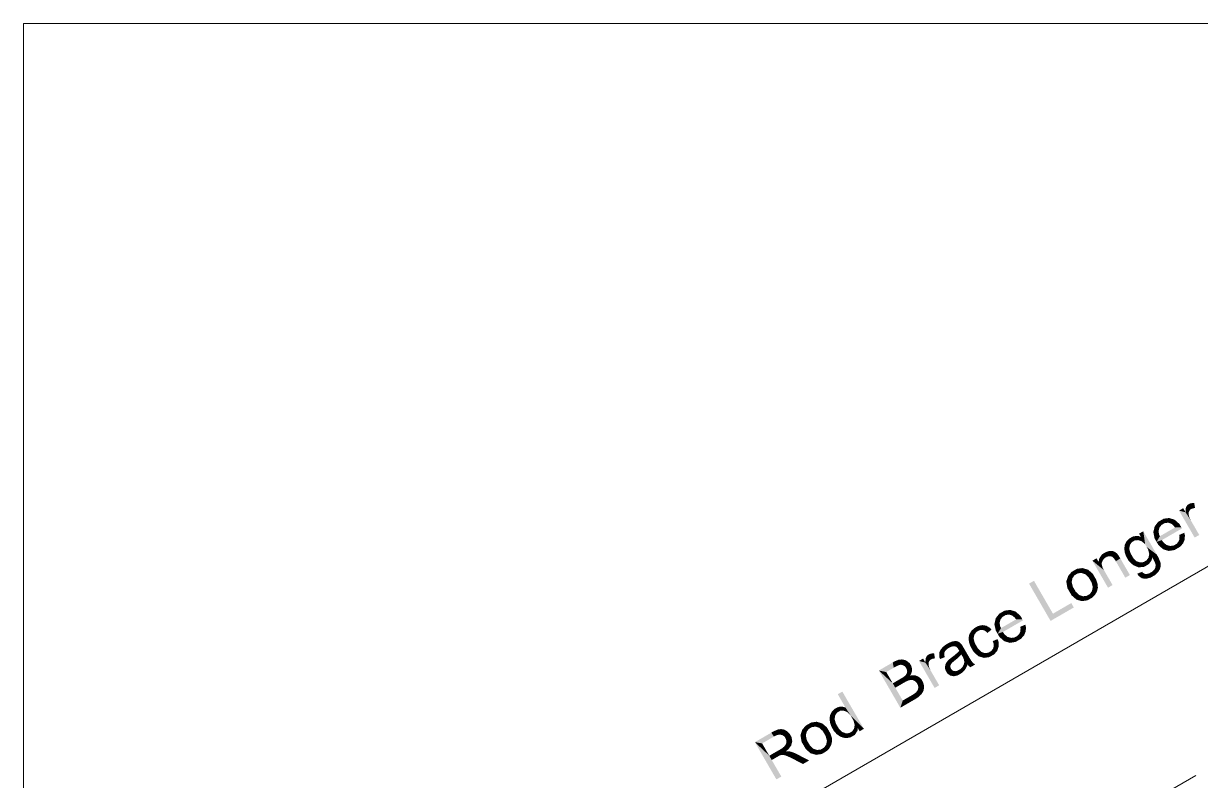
# Model space of a CAD drawing. Header units: millimetres. Extents: x 2 to 579, y 1 to 405.
# Drawn here: x 176.94 to 213.88, y 127.98 to 151.73 of the extents above; entities that cross this region are included whole.
import ezdxf

# ---------------------------------------------------------------- set-up
doc = ezdxf.new("R2010")
doc.units = ezdxf.units.MM
doc.linetypes.add('XKITLINE00', pattern=[0])
doc.layers.add('LinkedObject', color=7, linetype='Continuous', lineweight=0)

# ---------------------------------------------------------------- blocks, each defined once
blk = doc.blocks.new('*A4')
at = {"layer": 'LinkedObject'}
for points in [[(213.631, 136.69), (213.508, 136.65), (213.544, 136.671)], [(213.682, 136.689), (213.508, 136.65), (213.631, 136.69)], [(213.674, 136.527), (213.508, 136.65), (213.682, 136.689)], [(213.674, 136.527), (213.682, 136.689), (213.709, 136.527)], [(213.411, 136.396), (213.207, 136.45), (213.336, 136.525)], [(213.207, 136.45), (213.411, 136.396), (213.696, 135.603)], [(213.421, 136.542), (213.411, 136.396), (213.409, 136.456)], [(213.433, 136.568), (213.411, 136.396), (213.421, 136.542)], [(213.563, 136.483), (213.411, 136.396), (213.433, 136.568)], [(213.529, 136.445), (213.411, 136.396), (213.563, 136.483)], [(213.519, 136.42), (213.411, 136.396), (213.529, 136.445)], [(213.508, 136.395), (213.411, 136.396), (213.519, 136.42)], [(213.411, 136.396), (213.584, 136.129), (213.84, 135.686)], [(213.584, 136.129), (213.411, 136.396), (213.558, 136.175)], [(213.558, 136.175), (213.411, 136.396), (213.521, 136.266)], [(213.521, 136.266), (213.411, 136.396), (213.511, 136.311)], [(213.511, 136.311), (213.411, 136.396), (213.504, 136.34)], [(213.504, 136.34), (213.411, 136.396), (213.508, 136.395)], [(213.696, 135.603), (213.411, 136.396), (213.84, 135.686)], [(213.446, 136.594), (213.586, 136.497), (213.433, 136.568)], [(213.433, 136.568), (213.586, 136.497), (213.563, 136.483)], [(213.483, 136.635), (213.586, 136.497), (213.446, 136.594)], [(213.508, 136.65), (213.586, 136.497), (213.483, 136.635)], [(213.508, 136.65), (213.613, 136.512), (213.586, 136.497)], [(213.613, 136.512), (213.508, 136.65), (213.674, 136.527)], [(212.637, 136.146), (212.42, 135.863), (212.549, 136.096)], [(212.657, 136), (212.42, 135.863), (212.637, 136.146)], [(212.549, 136.096), (212.42, 135.863), (212.441, 135.954)], [(212.593, 135.919), (212.42, 135.863), (212.657, 136)], [(213.28, 135.921), (212.502, 135.468), (213.277, 135.928)], [(212.606, 135.647), (213.277, 135.928), (212.502, 135.468)], [(213.078, 135.919), (213.277, 135.928), (212.606, 135.647)], [(212.894, 136.217), (212.637, 136.146), (212.722, 136.195)], [(212.981, 136.191), (212.637, 136.146), (212.894, 136.217)], [(212.874, 136.07), (212.637, 136.146), (212.981, 136.191)], [(212.637, 136.146), (212.761, 136.06), (212.706, 136.029)], [(212.761, 136.06), (212.637, 136.146), (212.874, 136.07)], [(212.657, 136), (212.637, 136.146), (212.706, 136.029)], [(212.874, 136.07), (212.981, 136.191), (212.932, 136.048)], [(212.981, 136.191), (212.969, 136.035), (212.932, 136.048)], [(212.969, 136.035), (212.981, 136.191), (213.043, 135.97)], [(213.216, 136.032), (212.981, 136.191), (213.068, 136.164)], [(213.043, 135.97), (212.981, 136.191), (213.216, 136.032)], [(213.043, 135.97), (213.216, 136.032), (213.078, 135.919)], [(213.277, 135.928), (213.078, 135.919), (213.216, 136.032)], [(211.638, 135.569), (211.725, 135.46), (211.556, 135.484)], [(211.694, 135.601), (211.725, 135.46), (211.638, 135.569)], [(211.928, 135.655), (211.694, 135.601), (211.769, 135.644)], [(212.011, 135.622), (211.694, 135.601), (211.928, 135.655)], [(211.927, 135.524), (211.694, 135.601), (212.011, 135.622)], [(211.694, 135.601), (211.821, 135.516), (211.773, 135.488)], [(211.821, 135.516), (211.694, 135.601), (211.927, 135.524)], [(211.725, 135.46), (211.694, 135.601), (211.773, 135.488)], [(211.927, 135.524), (212.011, 135.622), (211.984, 135.505)], [(212.084, 135.802), (212.011, 135.622), (211.952, 135.725)], [(211.984, 135.505), (212.011, 135.622), (212.042, 135.485)], [(212.144, 135.388), (212.011, 135.622), (212.084, 135.802)], [(212.042, 135.485), (212.011, 135.622), (212.144, 135.388)], [(212.189, 135.31), (212.084, 135.802), (212.507, 135.07)], [(212.144, 135.388), (212.084, 135.802), (212.189, 135.31)], [(212.42, 135.863), (212.44, 135.575), (212.399, 135.773)], [(212.578, 135.867), (212.42, 135.863), (212.593, 135.919)], [(212.42, 135.863), (212.578, 135.867), (212.564, 135.814)], [(212.564, 135.814), (212.44, 135.575), (212.42, 135.863)], [(212.578, 135.704), (212.44, 135.575), (212.564, 135.814)], [(212.44, 135.575), (212.578, 135.704), (212.606, 135.647)], [(212.606, 135.647), (212.502, 135.468), (212.44, 135.575)], [(213.291, 135.902), (212.502, 135.468), (213.28, 135.921)], [(213.298, 135.889), (212.502, 135.468), (213.291, 135.902)], [(212.666, 135.524), (212.502, 135.468), (213.298, 135.889)], [(213.37, 135.754), (213.221, 135.632), (213.211, 135.687)], [(213.215, 135.54), (213.37, 135.754), (213.384, 135.541)], [(213.221, 135.632), (213.37, 135.754), (213.215, 135.54)], [(213.384, 135.541), (213.37, 135.754), (213.39, 135.679)], [(211.505, 135.38), (211.655, 135.316), (211.487, 135.264)], [(211.487, 135.264), (211.655, 135.316), (211.495, 135.201)], [(211.495, 135.201), (211.655, 135.316), (211.644, 135.258)], [(211.644, 135.258), (211.581, 134.951), (211.495, 135.201)], [(211.495, 135.201), (211.581, 134.951), (211.503, 135.137)], [(211.666, 135.374), (211.505, 135.38), (211.531, 135.432)], [(211.655, 135.316), (211.505, 135.38), (211.666, 135.374)], [(211.556, 135.484), (211.725, 135.46), (211.531, 135.432)], [(211.531, 135.432), (211.725, 135.46), (211.666, 135.374)], [(211.678, 135.123), (211.581, 134.951), (211.644, 135.258)], [(212.189, 135.31), (212.507, 135.07), (212.236, 135.229)], [(212.236, 135.229), (212.507, 135.07), (212.271, 135.091)], [(212.711, 135.456), (212.502, 135.468), (212.666, 135.524)], [(212.502, 135.468), (212.796, 135.21), (212.562, 135.365)], [(212.711, 135.456), (212.796, 135.21), (212.502, 135.468)], [(212.562, 135.365), (212.796, 135.21), (212.709, 135.236)], [(212.812, 135.372), (212.796, 135.21), (212.711, 135.456)], [(212.796, 135.21), (212.812, 135.372), (212.883, 135.185)], [(212.869, 135.356), (212.883, 135.185), (212.812, 135.372)], [(212.925, 135.339), (212.883, 135.185), (212.869, 135.356)], [(212.925, 135.339), (213.156, 135.266), (212.883, 135.185)], [(212.883, 135.185), (213.156, 135.266), (213.064, 135.212)], [(213.035, 135.353), (213.156, 135.266), (212.925, 135.339)], [(213.088, 135.384), (213.156, 135.266), (213.035, 135.353)], [(213.128, 135.407), (213.156, 135.266), (213.088, 135.384)], [(213.128, 135.407), (213.357, 135.478), (213.156, 135.266)], [(213.183, 135.467), (213.357, 135.478), (213.128, 135.407)], [(213.156, 135.266), (213.357, 135.478), (213.23, 135.309)], [(213.199, 135.503), (213.384, 135.541), (213.183, 135.467)], [(213.357, 135.478), (213.183, 135.467), (213.384, 135.541)], [(213.215, 135.54), (213.384, 135.541), (213.199, 135.503)], [(213.23, 135.309), (213.357, 135.478), (213.33, 135.414)], [(210.686, 134.833), (210.487, 134.878), (210.617, 134.953)], [(210.487, 134.878), (210.853, 134.577), (210.977, 134.031)], [(210.853, 134.577), (210.487, 134.878), (210.806, 134.658)], [(210.775, 134.788), (210.487, 134.878), (210.686, 134.833)], [(210.806, 134.658), (210.487, 134.878), (210.775, 134.788)], [(210.692, 134.93), (210.808, 134.885), (210.686, 134.833)], [(210.686, 134.833), (210.808, 134.885), (210.775, 134.788)], [(210.875, 135.128), (210.692, 134.93), (210.787, 135.077)], [(210.87, 134.959), (210.692, 134.93), (210.875, 135.128)], [(210.808, 134.885), (210.692, 134.93), (210.87, 134.959)], [(210.87, 134.959), (210.875, 135.128), (210.915, 134.986)], [(210.913, 135.15), (211.001, 135.018), (210.875, 135.128)], [(210.875, 135.128), (211.001, 135.018), (210.944, 135.002)], [(210.915, 134.986), (210.875, 135.128), (210.944, 135.002)], [(210.991, 135.176), (211.001, 135.018), (210.913, 135.15)], [(211.031, 135.181), (211.001, 135.018), (210.991, 135.176)], [(211.001, 135.018), (211.031, 135.181), (211.03, 135.018)], [(211.031, 135.181), (211.059, 135.017), (211.03, 135.018)], [(211.14, 135.177), (211.031, 135.181), (211.071, 135.186)], [(211.168, 135.164), (211.031, 135.181), (211.14, 135.177)], [(211.109, 134.999), (211.031, 135.181), (211.168, 135.164)], [(211.059, 135.017), (211.031, 135.181), (211.109, 134.999)], [(211.168, 135.164), (211.129, 134.982), (211.109, 134.999)], [(211.197, 135.151), (211.129, 134.982), (211.168, 135.164)], [(211.25, 135.111), (211.129, 134.982), (211.197, 135.151)], [(211.129, 134.982), (211.25, 135.111), (211.15, 134.965)], [(211.15, 134.965), (211.25, 135.111), (211.274, 135.084)], [(211.274, 135.084), (211.197, 134.905), (211.15, 134.965)], [(211.29, 135.066), (211.197, 134.905), (211.274, 135.084)], [(211.334, 134.999), (211.197, 134.905), (211.29, 135.066)], [(211.334, 134.999), (211.222, 134.861), (211.197, 134.905)], [(211.363, 134.949), (211.222, 134.861), (211.334, 134.999)], [(211.222, 134.861), (211.363, 134.949), (211.52, 134.345)], [(211.52, 134.345), (211.363, 134.949), (211.664, 134.428)], [(211.503, 135.137), (211.581, 134.951), (211.546, 135.012)], [(211.581, 134.951), (211.678, 135.123), (211.722, 135.047)], [(211.77, 134.964), (211.581, 134.951), (211.722, 135.047)], [(211.77, 134.964), (211.851, 134.704), (211.581, 134.951)], [(211.581, 134.951), (211.851, 134.704), (211.631, 134.863)], [(211.631, 134.863), (211.851, 134.704), (211.767, 134.74)], [(211.873, 134.861), (211.851, 134.704), (211.77, 134.964)], [(211.851, 134.704), (211.873, 134.861), (211.928, 134.842)], [(211.983, 134.823), (211.851, 134.704), (211.928, 134.842)], [(211.983, 134.823), (212.194, 134.734), (211.851, 134.704)], [(212.088, 134.833), (212.194, 134.734), (211.983, 134.823)], [(212.194, 134.734), (212.088, 134.833), (212.138, 134.861)], [(212.187, 134.89), (212.194, 134.734), (212.138, 134.861)], [(212.363, 134.981), (212.187, 134.89), (212.248, 134.976)], [(212.349, 134.898), (212.187, 134.89), (212.363, 134.981)], [(212.264, 134.775), (212.187, 134.89), (212.349, 134.898)], [(212.194, 134.734), (212.187, 134.89), (212.264, 134.775)], [(212.26, 135.033), (212.363, 134.981), (212.248, 134.976)], [(212.271, 135.091), (212.363, 134.981), (212.26, 135.033)], [(212.271, 135.091), (212.507, 135.07), (212.363, 134.981)], [(212.507, 135.07), (212.404, 134.911), (212.363, 134.981)], [(212.564, 134.971), (212.404, 134.911), (212.507, 135.07)], [(212.404, 134.911), (212.564, 134.971), (212.452, 134.816)], [(212.452, 134.816), (212.564, 134.971), (212.625, 134.819)], [(212.452, 134.816), (212.625, 134.819), (212.459, 134.791)], [(212.459, 134.791), (212.625, 134.819), (212.47, 134.75)], [(212.47, 134.75), (212.625, 134.819), (212.629, 134.767)], [(209.912, 134.571), (209.7, 134.323), (209.833, 134.526)], [(209.927, 134.421), (209.7, 134.323), (209.912, 134.571)], [(209.833, 134.526), (209.7, 134.323), (209.728, 134.402)], [(210.175, 134.647), (209.912, 134.571), (209.999, 134.622)], [(210.263, 134.622), (209.912, 134.571), (210.175, 134.647)], [(210.146, 134.493), (209.912, 134.571), (210.263, 134.622)], [(209.912, 134.571), (210.034, 134.483), (209.981, 134.452)], [(210.034, 134.483), (209.912, 134.571), (210.146, 134.493)], [(209.927, 134.421), (209.912, 134.571), (209.981, 134.452)], [(210.146, 134.493), (210.263, 134.622), (210.205, 134.473)], [(210.263, 134.622), (210.264, 134.454), (210.205, 134.473)], [(210.498, 134.47), (210.263, 134.622), (210.351, 134.596)], [(210.556, 134.369), (210.263, 134.622), (210.498, 134.47)], [(210.368, 134.355), (210.263, 134.622), (210.556, 134.369)], [(210.264, 134.454), (210.263, 134.622), (210.368, 134.355)], [(210.977, 134.031), (210.853, 134.577), (211.12, 134.114)], [(211.851, 134.704), (212.194, 134.734), (211.935, 134.669)], [(212.071, 134.501), (211.897, 134.471), (212.048, 134.53)], [(211.897, 134.471), (212.071, 134.501), (211.935, 134.402)], [(211.935, 134.669), (212.194, 134.734), (212.106, 134.684)], [(211.935, 134.402), (212.071, 134.501), (212.039, 134.325)], [(212.039, 134.325), (212.071, 134.501), (212.106, 134.318)], [(212.106, 134.318), (212.071, 134.501), (212.123, 134.468)], [(212.151, 134.465), (212.106, 134.318), (212.123, 134.468)], [(212.189, 134.461), (212.106, 134.318), (212.151, 134.465)], [(212.189, 134.461), (212.39, 134.391), (212.106, 134.318)], [(212.273, 134.483), (212.39, 134.391), (212.189, 134.461)], [(212.39, 134.391), (212.273, 134.483), (212.32, 134.509)], [(212.369, 134.538), (212.39, 134.391), (212.32, 134.509)], [(212.435, 134.602), (212.576, 134.563), (212.369, 134.538)], [(212.369, 134.538), (212.576, 134.563), (212.39, 134.391)], [(212.39, 134.391), (212.576, 134.563), (212.453, 134.428)], [(212.576, 134.563), (212.435, 134.602), (212.45, 134.638)], [(212.466, 134.673), (212.576, 134.563), (212.45, 134.638)], [(212.453, 134.428), (212.576, 134.563), (212.547, 134.514)], [(212.629, 134.767), (212.466, 134.673), (212.47, 134.75)], [(212.632, 134.714), (212.466, 134.673), (212.629, 134.767)], [(212.606, 134.612), (212.466, 134.673), (212.632, 134.714)], [(212.576, 134.563), (212.466, 134.673), (212.606, 134.612)], [(208.653, 134.247), (209.174, 132.989), (208.499, 134.158)], [(209.249, 133.216), (209.174, 132.989), (208.653, 134.247)], [(209.7, 134.323), (209.771, 133.899), (209.668, 134.229)], [(209.668, 134.229), (209.771, 133.899), (209.703, 134.017)], [(209.861, 134.329), (209.7, 134.323), (209.927, 134.421)], [(209.7, 134.323), (209.861, 134.329), (209.849, 134.268)], [(209.837, 134.208), (209.771, 133.899), (209.7, 134.323)], [(209.837, 134.208), (209.7, 134.323), (209.849, 134.268)], [(209.871, 134.066), (209.771, 133.899), (209.837, 134.208)], [(210.368, 134.355), (210.556, 134.369), (210.413, 134.277)], [(210.556, 134.369), (210.462, 134.194), (210.413, 134.277)], [(210.462, 134.194), (210.556, 134.369), (210.498, 134.049)], [(210.656, 134.084), (210.486, 133.988), (210.498, 134.049)], [(210.659, 134.023), (210.486, 133.988), (210.656, 134.084)], [(210.498, 134.049), (210.556, 134.369), (210.656, 134.084)], [(210.653, 134.145), (210.556, 134.369), (210.604, 134.288)], [(210.656, 134.084), (210.556, 134.369), (210.653, 134.145)], [(212.106, 134.318), (212.39, 134.391), (212.172, 134.311)], [(212.172, 134.311), (212.39, 134.391), (212.314, 134.347)], [(209.771, 133.899), (209.871, 134.066), (209.918, 133.984)], [(209.965, 133.903), (209.771, 133.899), (209.918, 133.984)], [(209.965, 133.903), (210.07, 133.634), (209.771, 133.899)], [(209.771, 133.899), (210.07, 133.634), (209.833, 133.792)], [(209.833, 133.792), (210.07, 133.634), (209.983, 133.66)], [(210.071, 133.802), (210.07, 133.634), (209.965, 133.903)], [(210.07, 133.634), (210.071, 133.802), (210.13, 133.782)], [(210.189, 133.762), (210.07, 133.634), (210.13, 133.782)], [(210.189, 133.762), (210.423, 133.686), (210.07, 133.634)], [(210.301, 133.773), (210.423, 133.686), (210.189, 133.762)], [(210.423, 133.686), (210.301, 133.773), (210.355, 133.804)], [(210.408, 133.835), (210.423, 133.686), (210.355, 133.804)], [(210.598, 133.856), (210.408, 133.835), (210.474, 133.927)], [(210.566, 133.803), (210.408, 133.835), (210.598, 133.856)], [(210.479, 133.718), (210.408, 133.835), (210.566, 133.803)], [(210.423, 133.686), (210.408, 133.835), (210.479, 133.718)], [(210.486, 133.988), (210.629, 133.909), (210.474, 133.927)], [(210.474, 133.927), (210.629, 133.909), (210.598, 133.856)], [(210.629, 133.909), (210.486, 133.988), (210.659, 134.023)], [(209.174, 132.989), (209.249, 133.216), (209.904, 133.411)], [(209.904, 133.411), (209.249, 133.216), (209.824, 133.549)], [(210.07, 133.634), (210.423, 133.686), (210.158, 133.609)], [(210.158, 133.609), (210.423, 133.686), (210.334, 133.635)], [(207.432, 132.98), (207.452, 132.692), (207.411, 132.89)], [(207.648, 133.263), (207.432, 132.98), (207.561, 133.212)], [(207.668, 133.117), (207.432, 132.98), (207.648, 133.263)], [(207.561, 133.212), (207.432, 132.98), (207.452, 133.071)], [(207.604, 133.036), (207.432, 132.98), (207.668, 133.117)], [(207.59, 132.983), (207.432, 132.98), (207.604, 133.036)], [(207.432, 132.98), (207.59, 132.983), (207.575, 132.931)], [(207.575, 132.931), (207.452, 132.692), (207.432, 132.98)], [(208.292, 133.038), (207.513, 132.585), (208.288, 133.044)], [(207.618, 132.763), (208.288, 133.044), (207.513, 132.585)], [(208.302, 133.019), (207.513, 132.585), (208.292, 133.038)], [(208.309, 133.006), (207.513, 132.585), (208.302, 133.019)], [(207.678, 132.641), (207.513, 132.585), (208.309, 133.006)], [(208.09, 133.036), (208.288, 133.044), (207.618, 132.763)], [(207.905, 133.334), (207.648, 133.263), (207.733, 133.312)], [(207.992, 133.308), (207.648, 133.263), (207.905, 133.334)], [(207.885, 133.187), (207.648, 133.263), (207.992, 133.308)], [(207.648, 133.263), (207.772, 133.177), (207.718, 133.145)], [(207.772, 133.177), (207.648, 133.263), (207.885, 133.187)], [(207.668, 133.117), (207.648, 133.263), (207.718, 133.145)], [(207.885, 133.187), (207.992, 133.308), (207.943, 133.165)], [(207.992, 133.308), (207.981, 133.151), (207.943, 133.165)], [(207.981, 133.151), (207.992, 133.308), (208.054, 133.087)], [(208.227, 133.149), (207.992, 133.308), (208.08, 133.281)], [(208.054, 133.087), (207.992, 133.308), (208.227, 133.149)], [(208.054, 133.087), (208.227, 133.149), (208.09, 133.036)], [(208.288, 133.044), (208.09, 133.036), (208.227, 133.149)], [(206.782, 132.553), (206.624, 132.568), (206.655, 132.62)], [(206.687, 132.673), (206.847, 132.642), (206.655, 132.62)], [(206.655, 132.62), (206.847, 132.642), (206.782, 132.553)], [(206.773, 132.757), (206.847, 132.642), (206.687, 132.673)], [(206.827, 132.788), (206.847, 132.642), (206.773, 132.757)], [(207.029, 132.858), (206.827, 132.788), (206.896, 132.828)], [(207.093, 132.849), (206.827, 132.788), (207.029, 132.858)], [(207.011, 132.708), (206.827, 132.788), (207.093, 132.849)], [(206.827, 132.788), (206.937, 132.694), (206.901, 132.674)], [(206.937, 132.694), (206.827, 132.788), (207.011, 132.708)], [(206.847, 132.642), (206.827, 132.788), (206.901, 132.674)], [(207.011, 132.708), (207.093, 132.849), (207.048, 132.701)], [(207.093, 132.849), (207.086, 132.694), (207.048, 132.701)], [(207.086, 132.694), (207.093, 132.849), (207.158, 132.65)], [(207.271, 132.772), (207.093, 132.849), (207.157, 132.839)], [(207.32, 132.715), (207.093, 132.849), (207.271, 132.772)], [(207.158, 132.65), (207.093, 132.849), (207.32, 132.715)], [(207.158, 132.65), (207.32, 132.715), (207.193, 132.613)], [(207.589, 132.821), (207.452, 132.692), (207.575, 132.931)], [(207.452, 132.692), (207.589, 132.821), (207.618, 132.763)], [(207.618, 132.763), (207.513, 132.585), (207.452, 132.692)], [(207.722, 132.573), (207.513, 132.585), (207.678, 132.641)], [(208.21, 132.62), (208.395, 132.658), (208.194, 132.583)], [(208.368, 132.594), (208.194, 132.583), (208.395, 132.658)], [(208.226, 132.657), (208.395, 132.658), (208.21, 132.62)], [(208.382, 132.871), (208.232, 132.749), (208.222, 132.804)], [(208.226, 132.657), (208.382, 132.871), (208.395, 132.658)], [(208.232, 132.749), (208.382, 132.871), (208.226, 132.657)], [(208.395, 132.658), (208.382, 132.871), (208.402, 132.796)], [(205.881, 132.242), (205.761, 132.132), (205.794, 132.171)], [(205.933, 132.113), (205.761, 132.132), (205.881, 132.242)], [(205.936, 132.273), (206.038, 132.173), (205.881, 132.242)], [(205.933, 132.113), (205.881, 132.242), (205.984, 132.142)], [(205.984, 132.142), (205.881, 132.242), (206.038, 132.173)], [(206.127, 132.349), (205.936, 132.273), (206.086, 132.343)], [(206.133, 132.196), (205.936, 132.273), (206.127, 132.349)], [(206.086, 132.343), (205.936, 132.273), (205.99, 132.304)], [(206.038, 132.173), (205.936, 132.273), (206.133, 132.196)], [(206.236, 132.353), (206.127, 132.349), (206.168, 132.356)], [(206.264, 132.343), (206.127, 132.349), (206.236, 132.353)], [(206.133, 132.196), (206.127, 132.349), (206.175, 132.188)], [(206.175, 132.188), (206.127, 132.349), (206.206, 132.181)], [(206.127, 132.349), (206.262, 132.131), (206.206, 132.181)], [(206.264, 132.343), (206.262, 132.131), (206.127, 132.349)], [(206.291, 132.333), (206.262, 132.131), (206.264, 132.343)], [(206.341, 132.297), (206.262, 132.131), (206.291, 132.333)], [(206.365, 132.271), (206.262, 132.131), (206.341, 132.297)], [(206.262, 132.131), (206.365, 132.271), (206.379, 132.255)], [(206.262, 132.131), (206.379, 132.255), (206.287, 132.088)], [(206.287, 132.088), (206.379, 132.255), (206.289, 132.084)], [(206.289, 132.084), (206.379, 132.255), (206.299, 132.065)], [(206.299, 132.065), (206.379, 132.255), (206.308, 132.05)], [(206.308, 132.05), (206.379, 132.255), (206.373, 131.938)], [(206.421, 132.191), (206.373, 131.938), (206.379, 132.255)], [(206.624, 132.568), (206.77, 132.494), (206.6, 132.451)], [(206.6, 132.451), (206.77, 132.494), (206.607, 132.386)], [(206.607, 132.386), (206.77, 132.494), (206.759, 132.436)], [(206.759, 132.436), (206.7, 132.12), (206.607, 132.386)], [(206.607, 132.386), (206.7, 132.12), (206.614, 132.322)], [(206.614, 132.322), (206.7, 132.12), (206.66, 132.189)], [(206.77, 132.494), (206.624, 132.568), (206.782, 132.553)], [(206.796, 132.293), (206.7, 132.12), (206.759, 132.436)], [(206.7, 132.12), (206.796, 132.293), (206.845, 132.209)], [(207.51, 132.418), (207.382, 132.296), (207.358, 132.355)], [(207.382, 132.296), (207.51, 132.418), (207.392, 132.196)], [(207.392, 132.196), (207.51, 132.418), (207.524, 132.121)], [(207.548, 132.19), (207.51, 132.418), (207.541, 132.338)], [(207.524, 132.121), (207.51, 132.418), (207.548, 132.19)], [(207.513, 132.585), (207.807, 132.327), (207.573, 132.482)], [(207.722, 132.573), (207.807, 132.327), (207.513, 132.585)], [(207.573, 132.482), (207.807, 132.327), (207.72, 132.353)], [(207.823, 132.489), (207.807, 132.327), (207.722, 132.573)], [(207.807, 132.327), (207.823, 132.489), (207.895, 132.301)], [(207.88, 132.473), (207.895, 132.301), (207.823, 132.489)], [(207.937, 132.456), (207.895, 132.301), (207.88, 132.473)], [(207.937, 132.456), (208.168, 132.383), (207.895, 132.301)], [(207.895, 132.301), (208.168, 132.383), (208.075, 132.329)], [(208.047, 132.47), (208.168, 132.383), (207.937, 132.456)], [(208.1, 132.501), (208.168, 132.383), (208.047, 132.47)], [(208.139, 132.524), (208.168, 132.383), (208.1, 132.501)], [(208.139, 132.524), (208.368, 132.594), (208.168, 132.383)], [(208.194, 132.583), (208.368, 132.594), (208.139, 132.524)], [(208.168, 132.383), (208.368, 132.594), (208.241, 132.425)], [(208.241, 132.425), (208.368, 132.594), (208.342, 132.531)], [(205.284, 131.877), (205.425, 131.78), (205.271, 131.851)], [(205.321, 131.918), (205.425, 131.78), (205.284, 131.877)], [(205.346, 131.932), (205.425, 131.78), (205.321, 131.918)], [(205.469, 131.973), (205.346, 131.932), (205.382, 131.953)], [(205.52, 131.971), (205.346, 131.932), (205.469, 131.973)], [(205.512, 131.81), (205.346, 131.932), (205.52, 131.971)], [(205.346, 131.932), (205.451, 131.795), (205.425, 131.78)], [(205.451, 131.795), (205.346, 131.932), (205.512, 131.81)], [(205.512, 131.81), (205.52, 131.971), (205.547, 131.81)], [(205.684, 131.974), (205.705, 131.792), (205.678, 131.933)], [(205.678, 131.933), (205.705, 131.792), (205.688, 131.842)], [(205.855, 132.02), (205.684, 131.974), (205.869, 132.052)], [(205.689, 132.014), (205.869, 132.052), (205.684, 131.974)], [(205.841, 131.989), (205.684, 131.974), (205.855, 132.02)], [(205.841, 131.989), (205.705, 131.792), (205.684, 131.974)], [(205.728, 132.093), (205.869, 132.052), (205.689, 132.014)], [(205.841, 131.906), (205.705, 131.792), (205.841, 131.989)], [(205.705, 131.792), (205.841, 131.906), (205.856, 131.854)], [(205.761, 132.132), (205.869, 132.052), (205.728, 132.093)], [(205.869, 132.052), (205.761, 132.132), (205.933, 132.113)], [(206.161, 131.913), (206.242, 131.805), (206.081, 131.853)], [(206.275, 132.012), (206.373, 131.938), (206.161, 131.913)], [(206.161, 131.913), (206.373, 131.938), (206.242, 131.805)], [(206.242, 131.805), (206.373, 131.938), (206.343, 131.9)], [(206.308, 132.05), (206.373, 131.938), (206.275, 132.012)], [(206.448, 132.143), (206.373, 131.938), (206.421, 132.191)], [(206.448, 132.143), (206.403, 131.885), (206.373, 131.938)], [(206.559, 131.951), (206.403, 131.885), (206.448, 132.143)], [(206.559, 131.951), (206.43, 131.838), (206.403, 131.885)], [(206.43, 131.838), (206.559, 131.951), (206.46, 131.759)], [(206.46, 131.759), (206.559, 131.951), (206.617, 131.851)], [(206.894, 132.124), (206.7, 132.12), (206.845, 132.209)], [(206.894, 132.124), (206.994, 131.856), (206.7, 132.12)], [(206.7, 132.12), (206.994, 131.856), (206.761, 132.014)], [(206.761, 132.014), (206.994, 131.856), (206.908, 131.882)], [(206.998, 132.019), (206.994, 131.856), (206.894, 132.124)], [(206.994, 131.856), (206.998, 132.019), (207.053, 131.999)], [(207.108, 131.979), (206.994, 131.856), (207.053, 131.999)], [(207.108, 131.979), (207.338, 131.903), (206.994, 131.856)], [(206.994, 131.856), (207.338, 131.903), (207.079, 131.829)], [(207.079, 131.829), (207.338, 131.903), (207.251, 131.853)], [(207.216, 131.99), (207.338, 131.903), (207.108, 131.979)], [(207.338, 131.903), (207.216, 131.99), (207.268, 132.02)], [(207.31, 132.045), (207.338, 131.903), (207.268, 132.02)], [(207.31, 132.045), (207.524, 132.121), (207.338, 131.903)], [(207.366, 132.111), (207.524, 132.121), (207.31, 132.045)], [(207.338, 131.903), (207.524, 132.121), (207.407, 131.943)], [(207.524, 132.121), (207.366, 132.111), (207.379, 132.154)], [(207.392, 132.196), (207.524, 132.121), (207.379, 132.154)], [(207.407, 131.943), (207.524, 132.121), (207.5, 132.052)], [(204.252, 131.52), (203.784, 131.433), (204.222, 131.687)], [(204.018, 131.384), (203.784, 131.433), (204.252, 131.52)], [(204.289, 131.725), (204.409, 131.599), (204.222, 131.687)], [(204.222, 131.687), (204.409, 131.599), (204.315, 131.556)], [(204.252, 131.52), (204.222, 131.687), (204.315, 131.556)], [(204.407, 131.77), (204.409, 131.599), (204.289, 131.725)], [(204.47, 131.613), (204.407, 131.77), (204.458, 131.775)], [(204.409, 131.599), (204.407, 131.77), (204.439, 131.606)], [(204.439, 131.606), (204.407, 131.77), (204.47, 131.613)], [(204.509, 131.781), (204.527, 131.606), (204.458, 131.775)], [(204.458, 131.775), (204.527, 131.606), (204.47, 131.613)], [(204.604, 131.763), (204.527, 131.606), (204.509, 131.781)], [(204.648, 131.739), (204.527, 131.606), (204.604, 131.763)], [(204.527, 131.606), (204.648, 131.739), (204.554, 131.592)], [(204.648, 131.739), (204.581, 131.578), (204.554, 131.592)], [(204.581, 131.578), (204.648, 131.739), (204.625, 131.535)], [(204.625, 131.535), (204.648, 131.739), (204.783, 131.612)], [(204.783, 131.612), (204.641, 131.506), (204.625, 131.535)], [(204.641, 131.506), (204.783, 131.612), (204.659, 131.475)], [(204.76, 131.652), (204.648, 131.739), (204.692, 131.716)], [(204.783, 131.612), (204.648, 131.739), (204.76, 131.652)], [(204.659, 131.475), (204.783, 131.612), (204.674, 131.415)], [(204.674, 131.415), (204.783, 131.612), (204.824, 131.447)], [(204.825, 131.492), (204.783, 131.612), (204.804, 131.574)], [(204.824, 131.447), (204.783, 131.612), (204.825, 131.492)], [(205.249, 131.679), (205.045, 131.733), (205.174, 131.808)], [(205.045, 131.733), (205.249, 131.679), (205.534, 130.886)], [(205.259, 131.824), (205.249, 131.679), (205.248, 131.739)], [(205.271, 131.851), (205.249, 131.679), (205.259, 131.824)], [(205.401, 131.766), (205.249, 131.679), (205.271, 131.851)], [(205.367, 131.728), (205.249, 131.679), (205.401, 131.766)], [(205.357, 131.703), (205.249, 131.679), (205.367, 131.728)], [(205.346, 131.678), (205.249, 131.679), (205.357, 131.703)], [(205.249, 131.679), (205.422, 131.412), (205.678, 130.969)], [(205.422, 131.412), (205.249, 131.679), (205.396, 131.458)], [(205.396, 131.458), (205.249, 131.679), (205.359, 131.548)], [(205.359, 131.548), (205.249, 131.679), (205.349, 131.593)], [(205.349, 131.593), (205.249, 131.679), (205.343, 131.623)], [(205.343, 131.623), (205.249, 131.679), (205.346, 131.678)], [(205.534, 130.886), (205.249, 131.679), (205.678, 130.969)], [(205.271, 131.851), (205.425, 131.78), (205.401, 131.766)], [(205.876, 131.622), (206.032, 131.568), (205.863, 131.56)], [(205.863, 131.526), (206.032, 131.568), (206.031, 131.547)], [(205.863, 131.56), (206.032, 131.568), (205.863, 131.526)], [(206.031, 131.547), (205.901, 131.396), (205.863, 131.526)], [(205.863, 131.526), (205.901, 131.396), (205.864, 131.492)], [(206.033, 131.589), (205.876, 131.622), (205.89, 131.651)], [(206.032, 131.568), (205.876, 131.622), (206.033, 131.589)], [(205.904, 131.68), (206.048, 131.629), (205.89, 131.651)], [(205.89, 131.651), (206.048, 131.629), (206.033, 131.589)], [(206.041, 131.507), (205.901, 131.396), (206.031, 131.547)], [(205.901, 131.396), (206.041, 131.507), (206.052, 131.488)], [(205.942, 131.733), (206.048, 131.629), (205.904, 131.68)], [(205.966, 131.758), (206.048, 131.629), (205.942, 131.733)], [(205.984, 131.775), (206.075, 131.666), (205.966, 131.758)], [(206.048, 131.629), (205.966, 131.758), (206.062, 131.647)], [(206.062, 131.647), (205.966, 131.758), (206.075, 131.666)], [(206.041, 131.823), (206.13, 131.716), (205.984, 131.775)], [(205.984, 131.775), (206.13, 131.716), (206.075, 131.666)], [(206.081, 131.853), (206.17, 131.748), (206.041, 131.823)], [(206.041, 131.823), (206.17, 131.748), (206.13, 131.716)], [(206.081, 131.853), (206.242, 131.805), (206.17, 131.748)], [(206.472, 131.44), (206.341, 131.476), (206.404, 131.537)], [(206.571, 131.623), (206.404, 131.537), (206.426, 131.574)], [(206.55, 131.567), (206.404, 131.537), (206.571, 131.623)], [(206.501, 131.475), (206.404, 131.537), (206.55, 131.567)], [(206.472, 131.44), (206.404, 131.537), (206.501, 131.475)], [(206.694, 131.727), (206.571, 131.623), (206.426, 131.574)], [(206.447, 131.611), (206.694, 131.727), (206.426, 131.574)], [(206.447, 131.611), (206.617, 131.851), (206.694, 131.727)], [(206.466, 131.688), (206.617, 131.851), (206.447, 131.611)], [(206.617, 131.851), (206.463, 131.728), (206.46, 131.759)], [(206.463, 131.728), (206.617, 131.851), (206.466, 131.688)], [(206.571, 131.623), (206.694, 131.727), (206.591, 131.596)], [(206.591, 131.596), (206.694, 131.727), (206.714, 131.704)], [(206.714, 131.704), (206.636, 131.552), (206.591, 131.596)], [(206.734, 131.68), (206.636, 131.552), (206.714, 131.704)], [(206.734, 131.68), (206.66, 131.536), (206.636, 131.552)], [(206.782, 131.639), (206.66, 131.536), (206.734, 131.68)], [(206.66, 131.536), (206.782, 131.639), (206.81, 131.623)], [(203.784, 131.433), (204.301, 130.893), (204.459, 130.264)], [(204.222, 131.031), (204.301, 130.893), (203.784, 131.433)], [(203.784, 131.433), (204.018, 131.384), (204.222, 131.031)], [(204.572, 131.05), (204.222, 131.031), (204.475, 131.178)], [(204.628, 131.082), (204.475, 131.178), (204.526, 131.208)], [(204.572, 131.05), (204.475, 131.178), (204.628, 131.082)], [(204.526, 131.208), (204.763, 131.269), (204.628, 131.082)], [(204.596, 131.257), (204.763, 131.269), (204.526, 131.208)], [(204.615, 131.277), (204.792, 131.313), (204.596, 131.257)], [(204.763, 131.269), (204.596, 131.257), (204.792, 131.313)], [(204.639, 131.303), (204.792, 131.313), (204.615, 131.277)], [(204.628, 131.082), (204.763, 131.269), (204.719, 131.122)], [(204.639, 131.303), (204.824, 131.447), (204.792, 131.313)], [(204.667, 131.357), (204.824, 131.447), (204.639, 131.303)], [(204.67, 131.386), (204.824, 131.447), (204.667, 131.357)], [(204.824, 131.447), (204.67, 131.386), (204.674, 131.415)], [(204.763, 131.269), (204.79, 131.137), (204.719, 131.122)], [(204.937, 131.278), (204.763, 131.269), (204.825, 131.284)], [(204.857, 131.13), (204.763, 131.269), (204.937, 131.278)], [(204.79, 131.137), (204.763, 131.269), (204.857, 131.13)], [(204.792, 131.313), (204.824, 131.447), (204.823, 131.402)], [(204.857, 131.13), (204.937, 131.278), (204.887, 131.116)], [(204.887, 131.116), (204.937, 131.278), (204.918, 131.101)], [(204.918, 131.101), (204.937, 131.278), (204.987, 131.257)], [(204.987, 131.257), (204.968, 131.054), (204.918, 131.101)], [(205.037, 131.236), (204.968, 131.054), (204.987, 131.257)], [(205.116, 131.164), (204.968, 131.054), (205.037, 131.236)], [(205.146, 131.113), (204.968, 131.054), (205.116, 131.164)], [(205.864, 131.492), (205.901, 131.396), (205.883, 131.427)], [(206.068, 131.46), (205.901, 131.396), (206.052, 131.488)], [(205.901, 131.396), (206.068, 131.46), (205.931, 131.343)], [(205.931, 131.343), (206.068, 131.46), (206.019, 131.277)], [(206.019, 131.277), (206.068, 131.46), (206.076, 131.265)], [(206.076, 131.265), (206.068, 131.46), (206.118, 131.424)], [(206.118, 131.424), (206.133, 131.252), (206.076, 131.265)], [(206.15, 131.418), (206.133, 131.252), (206.118, 131.424)], [(206.183, 131.411), (206.133, 131.252), (206.15, 131.418)], [(206.133, 131.252), (206.183, 131.411), (206.26, 131.28)], [(206.33, 131.321), (206.183, 131.411), (206.258, 131.428)], [(206.26, 131.28), (206.183, 131.411), (206.33, 131.321)], [(206.299, 131.453), (206.372, 131.345), (206.258, 131.428)], [(206.258, 131.428), (206.372, 131.345), (206.33, 131.321)], [(206.341, 131.476), (206.372, 131.345), (206.299, 131.453)], [(206.443, 131.404), (206.341, 131.476), (206.472, 131.44)], [(206.372, 131.345), (206.341, 131.476), (206.443, 131.404)], [(202.639, 130.772), (202.738, 130.269), (202.496, 130.689)], [(202.639, 130.772), (202.896, 130.025), (202.738, 130.269)], [(202.896, 130.025), (202.639, 130.772), (203.315, 129.603)], [(204.301, 130.893), (204.222, 131.031), (204.572, 131.05)], [(204.459, 130.264), (204.301, 130.893), (204.534, 130.491)], [(204.987, 130.789), (205.162, 130.748), (204.952, 130.747)], [(204.968, 131.054), (205.146, 131.113), (204.987, 131.021)], [(205.146, 131.113), (205.003, 130.993), (204.987, 131.021)], [(205.177, 130.782), (204.987, 130.789), (205.01, 130.832)], [(205.162, 130.748), (204.987, 130.789), (205.177, 130.782)], [(205.003, 130.993), (205.146, 131.113), (205.02, 130.937)], [(205.021, 130.881), (205.191, 130.816), (205.01, 130.832)], [(205.01, 130.832), (205.191, 130.816), (205.177, 130.782)], [(205.02, 130.937), (205.146, 131.113), (205.199, 130.94)], [(205.199, 130.94), (205.021, 130.881), (205.02, 130.937)], [(205.202, 130.895), (205.021, 130.881), (205.199, 130.94)], [(205.191, 130.816), (205.021, 130.881), (205.202, 130.895)], [(205.196, 130.986), (205.146, 131.113), (205.17, 131.072)], [(205.199, 130.94), (205.146, 131.113), (205.196, 130.986)], [(204.534, 130.491), (204.905, 130.522), (204.459, 130.264)], [(204.826, 130.66), (204.905, 130.522), (204.534, 130.491)], [(204.863, 130.682), (204.961, 130.554), (204.826, 130.66)], [(204.826, 130.66), (204.961, 130.554), (204.905, 130.522)], [(204.914, 130.715), (205.049, 130.618), (204.863, 130.682)], [(204.863, 130.682), (205.049, 130.618), (204.961, 130.554)], [(204.928, 130.727), (205.049, 130.618), (204.914, 130.715)], [(205.082, 130.65), (204.928, 130.727), (204.952, 130.747)], [(205.049, 130.618), (204.928, 130.727), (205.082, 130.65)], [(204.952, 130.747), (205.162, 130.748), (205.082, 130.65)], [(205.082, 130.65), (205.162, 130.748), (205.115, 130.682)], [(202.254, 130.035), (202.406, 129.97), (202.237, 129.92)], [(202.415, 130.027), (202.254, 130.035), (202.281, 130.087)], [(202.406, 129.97), (202.254, 130.035), (202.415, 130.027)], [(202.307, 130.139), (202.473, 130.112), (202.281, 130.087)], [(202.281, 130.087), (202.473, 130.112), (202.415, 130.027)], [(202.385, 130.221), (202.473, 130.112), (202.307, 130.139)], [(202.437, 130.251), (202.473, 130.112), (202.385, 130.221)], [(202.476, 130.273), (202.569, 130.168), (202.437, 130.251)], [(202.437, 130.251), (202.569, 130.168), (202.52, 130.14)], [(202.473, 130.112), (202.437, 130.251), (202.52, 130.14)], [(202.553, 130.296), (202.569, 130.168), (202.476, 130.273)], [(202.592, 130.297), (202.569, 130.168), (202.553, 130.296)], [(202.592, 130.297), (202.675, 130.175), (202.569, 130.168)], [(202.631, 130.298), (202.675, 130.175), (202.592, 130.297)], [(202.704, 130.284), (202.675, 130.175), (202.631, 130.298)], [(202.738, 130.269), (202.675, 130.175), (202.704, 130.284)], [(202.675, 130.175), (202.738, 130.269), (202.732, 130.154)], [(202.732, 130.154), (202.738, 130.269), (202.789, 130.133)], [(202.738, 130.269), (202.896, 130.025), (202.789, 130.133)], [(202.896, 130.025), (203.315, 129.603), (202.947, 129.938)], [(201.569, 129.749), (201.357, 129.501), (201.49, 129.704)], [(201.584, 129.599), (201.357, 129.501), (201.569, 129.749)], [(201.49, 129.704), (201.357, 129.501), (201.384, 129.58)], [(201.832, 129.825), (201.569, 129.749), (201.656, 129.8)], [(201.92, 129.8), (201.569, 129.749), (201.832, 129.825)], [(201.803, 129.671), (201.569, 129.749), (201.92, 129.8)], [(201.569, 129.749), (201.691, 129.661), (201.638, 129.63)], [(201.691, 129.661), (201.569, 129.749), (201.803, 129.671)], [(201.584, 129.599), (201.569, 129.749), (201.638, 129.63)], [(201.803, 129.671), (201.92, 129.8), (201.862, 129.652)], [(201.92, 129.8), (201.921, 129.632), (201.862, 129.652)], [(202.155, 129.648), (201.92, 129.8), (202.008, 129.774)], [(202.213, 129.547), (201.92, 129.8), (202.155, 129.648)], [(202.025, 129.533), (201.92, 129.8), (202.213, 129.547)], [(201.921, 129.632), (201.92, 129.8), (202.025, 129.533)], [(202.237, 129.92), (202.406, 129.97), (202.246, 129.856)], [(202.246, 129.856), (202.406, 129.97), (202.396, 129.912)], [(202.396, 129.912), (202.336, 129.602), (202.246, 129.856)], [(202.246, 129.856), (202.336, 129.602), (202.254, 129.792)], [(202.254, 129.792), (202.336, 129.602), (202.3, 129.665)], [(202.435, 129.771), (202.336, 129.602), (202.396, 129.912)], [(202.336, 129.602), (202.435, 129.771), (202.484, 129.687)], [(202.531, 129.605), (202.336, 129.602), (202.484, 129.687)], [(202.947, 129.938), (203.315, 129.603), (202.992, 129.859)], [(202.992, 129.859), (203.315, 129.603), (203.027, 129.723)], [(203.12, 129.633), (203.006, 129.608), (203.016, 129.665)], [(203.027, 129.723), (203.12, 129.633), (203.016, 129.665)], [(203.027, 129.723), (203.315, 129.603), (203.12, 129.633)], [(200.492, 129.359), (199.894, 129.185), (200.411, 129.484)], [(200.122, 129.146), (199.894, 129.185), (200.492, 129.359)], [(200.666, 129.589), (200.411, 129.484), (200.617, 129.582)], [(200.667, 129.425), (200.411, 129.484), (200.666, 129.589)], [(200.617, 129.582), (200.411, 129.484), (200.489, 129.529)], [(200.411, 129.484), (200.557, 129.396), (200.492, 129.359)], [(200.557, 129.396), (200.411, 129.484), (200.667, 129.425)], [(200.716, 129.597), (200.713, 129.415), (200.666, 129.589)], [(200.666, 129.589), (200.713, 129.415), (200.667, 129.425)], [(200.713, 129.415), (200.716, 129.597), (200.758, 129.406)], [(200.86, 129.553), (200.716, 129.597), (200.813, 129.579)], [(200.758, 129.406), (200.716, 129.597), (200.86, 129.553)], [(200.86, 129.553), (200.828, 129.355), (200.758, 129.406)], [(200.908, 129.527), (200.828, 129.355), (200.86, 129.553)], [(200.983, 129.453), (200.828, 129.355), (200.908, 129.527)], [(201.011, 129.405), (200.828, 129.355), (200.983, 129.453)], [(200.828, 129.355), (201.011, 129.405), (200.852, 129.314)], [(201.011, 129.405), (200.868, 129.285), (200.852, 129.314)], [(200.868, 129.285), (201.011, 129.405), (200.883, 129.224)], [(200.883, 129.224), (201.011, 129.405), (201.052, 129.149)], [(201.067, 129.215), (201.011, 129.405), (201.047, 129.343)], [(201.052, 129.149), (201.011, 129.405), (201.067, 129.215)], [(201.357, 129.501), (201.428, 129.077), (201.324, 129.407)], [(201.324, 129.407), (201.428, 129.077), (201.36, 129.195)], [(201.518, 129.507), (201.357, 129.501), (201.584, 129.599)], [(201.357, 129.501), (201.518, 129.507), (201.506, 129.446)], [(201.493, 129.386), (201.428, 129.077), (201.357, 129.501)], [(201.493, 129.386), (201.357, 129.501), (201.506, 129.446)], [(201.528, 129.244), (201.428, 129.077), (201.493, 129.386)], [(202.025, 129.533), (202.213, 129.547), (202.07, 129.455)], [(202.213, 129.547), (202.118, 129.372), (202.07, 129.455)], [(202.118, 129.372), (202.213, 129.547), (202.155, 129.227)], [(202.155, 129.227), (202.213, 129.547), (202.313, 129.262)], [(202.31, 129.323), (202.213, 129.547), (202.261, 129.466)], [(202.313, 129.262), (202.213, 129.547), (202.31, 129.323)], [(202.336, 129.602), (202.531, 129.605), (202.374, 129.537)], [(202.374, 129.537), (202.531, 129.605), (202.464, 129.435)], [(202.464, 129.435), (202.531, 129.605), (202.516, 129.399)], [(202.516, 129.399), (202.531, 129.605), (202.635, 129.504)], [(202.635, 129.504), (202.679, 129.322), (202.516, 129.399)], [(202.516, 129.399), (202.679, 129.322), (202.568, 129.362)], [(202.693, 129.483), (202.679, 129.322), (202.635, 129.504)], [(202.679, 129.322), (202.693, 129.483), (202.738, 129.319)], [(202.738, 129.319), (202.693, 129.483), (202.75, 129.463)], [(202.75, 129.463), (202.956, 129.37), (202.738, 129.319)], [(202.738, 129.319), (202.956, 129.37), (202.796, 129.315)], [(202.854, 129.469), (202.956, 129.37), (202.75, 129.463)], [(202.796, 129.315), (202.956, 129.37), (202.905, 129.341)], [(202.956, 129.37), (202.854, 129.469), (202.901, 129.496)], [(202.948, 129.523), (202.956, 129.37), (202.901, 129.496)], [(202.948, 129.523), (203.12, 129.633), (202.956, 129.37)], [(203.006, 129.608), (203.12, 129.633), (202.948, 129.523)], [(202.956, 129.37), (203.12, 129.633), (203.034, 129.416)], [(203.034, 129.416), (203.12, 129.633), (203.116, 129.547)], [(203.12, 129.633), (203.315, 129.603), (203.182, 129.526)], [(200.346, 128.759), (200.569, 128.016), (199.894, 129.185)], [(199.894, 129.185), (200.122, 129.146), (200.346, 128.759)], [(200.603, 128.728), (200.346, 128.759), (200.678, 128.95)], [(200.603, 128.728), (200.678, 128.95), (200.633, 128.745)], [(200.633, 128.745), (200.678, 128.95), (200.677, 128.767)], [(200.677, 128.767), (200.678, 128.95), (200.692, 128.772)], [(200.757, 128.783), (200.678, 128.95), (200.731, 128.981)], [(200.692, 128.772), (200.678, 128.95), (200.712, 128.778)], [(200.712, 128.778), (200.678, 128.95), (200.757, 128.783)], [(200.807, 129.04), (200.866, 128.897), (200.731, 128.981)], [(200.757, 128.783), (200.731, 128.981), (200.78, 128.782)], [(200.731, 128.981), (200.866, 128.897), (200.78, 128.782)], [(200.831, 129.068), (201.052, 129.149), (200.807, 129.04)], [(201.036, 129.083), (200.807, 129.04), (201.052, 129.149)], [(200.943, 128.957), (200.807, 129.04), (201.036, 129.083)], [(200.866, 128.897), (200.807, 129.04), (200.943, 128.957)], [(200.854, 129.096), (201.052, 129.149), (200.831, 129.068)], [(201.052, 129.149), (200.854, 129.096), (200.88, 129.158)], [(200.881, 129.191), (201.052, 129.149), (200.88, 129.158)], [(200.883, 129.224), (201.052, 129.149), (200.881, 129.191)], [(201.428, 129.077), (201.528, 129.244), (201.575, 129.162)], [(201.622, 129.081), (201.428, 129.077), (201.575, 129.162)], [(201.622, 129.081), (201.727, 128.812), (201.428, 129.077)], [(201.428, 129.077), (201.727, 128.812), (201.49, 128.97)], [(201.49, 128.97), (201.727, 128.812), (201.639, 128.838)], [(201.728, 128.98), (201.727, 128.812), (201.622, 129.081)], [(201.727, 128.812), (201.728, 128.98), (201.787, 128.96)], [(201.846, 128.94), (201.727, 128.812), (201.787, 128.96)], [(201.846, 128.94), (202.08, 128.864), (201.727, 128.812)], [(201.958, 128.951), (202.08, 128.864), (201.846, 128.94)], [(202.08, 128.864), (201.958, 128.951), (202.012, 128.982)], [(202.065, 129.013), (202.08, 128.864), (202.012, 128.982)], [(202.254, 129.034), (202.065, 129.013), (202.131, 129.105)], [(202.223, 128.981), (202.065, 129.013), (202.254, 129.034)], [(202.135, 128.896), (202.065, 129.013), (202.223, 128.981)], [(202.08, 128.864), (202.065, 129.013), (202.135, 128.896)], [(202.143, 129.166), (202.286, 129.087), (202.131, 129.105)], [(202.131, 129.105), (202.286, 129.087), (202.254, 129.034)], [(202.313, 129.262), (202.143, 129.166), (202.155, 129.227)], [(202.316, 129.201), (202.143, 129.166), (202.313, 129.262)], [(202.286, 129.087), (202.143, 129.166), (202.316, 129.201)], [(200.346, 128.759), (200.424, 128.624), (200.569, 128.016)], [(200.424, 128.624), (200.346, 128.759), (200.603, 128.728)], [(200.569, 128.016), (200.424, 128.624), (200.724, 128.105)], [(200.78, 128.782), (200.866, 128.897), (200.804, 128.78)], [(200.866, 128.897), (200.866, 128.764), (200.804, 128.78)], [(200.905, 128.9), (200.866, 128.764), (200.866, 128.897)], [(200.866, 128.764), (200.905, 128.9), (200.904, 128.749)], [(200.904, 128.749), (200.905, 128.9), (200.942, 128.733)], [(200.993, 128.893), (200.905, 128.9), (200.969, 128.898)], [(200.942, 128.733), (200.905, 128.9), (200.993, 128.893)], [(200.993, 128.893), (201.044, 128.685), (200.942, 128.733)], [(201.045, 128.881), (201.044, 128.685), (200.993, 128.893)], [(201.153, 128.84), (201.044, 128.685), (201.045, 128.881)], [(201.044, 128.685), (201.153, 128.84), (201.108, 128.652)], [(201.108, 128.652), (201.153, 128.84), (201.211, 128.811)], [(201.108, 128.652), (201.211, 128.811), (201.403, 128.498)], [(201.403, 128.498), (201.211, 128.811), (201.596, 128.61)], [(201.727, 128.812), (202.08, 128.864), (201.815, 128.787)], [(201.815, 128.787), (202.08, 128.864), (201.991, 128.813)]]:
    blk.add_hatch(color=7, dxfattribs=at).paths.add_polyline_path(points, flags=17)
at = {"layer": 'LinkedObject', "color": 2, "linetype": 'XKITLINE00', "lineweight": 0}
for p, q in [((176.942, 80.239), (176.942, 151.731)), ((176.942, 151.731), (261.094, 151.731))]:
    blk.add_line(p, q, dxfattribs=at)
at = {"layer": 'LinkedObject', "color": 6, "linetype": 'XKITLINE00', "lineweight": 0}
for p, q in [((192.808, 122.394), (234.201, 146.318)), ((204.569, 122.85), (213.729, 128.144))]:
    blk.add_line(p, q, dxfattribs=at)

msp = doc.modelspace()

# ---------------------------------------------------------------- block references
at = {"lineweight": 0}
msp.add_blockref('*A4', (0, 0), dxfattribs=at)

doc.saveas('drawing.dxf')
